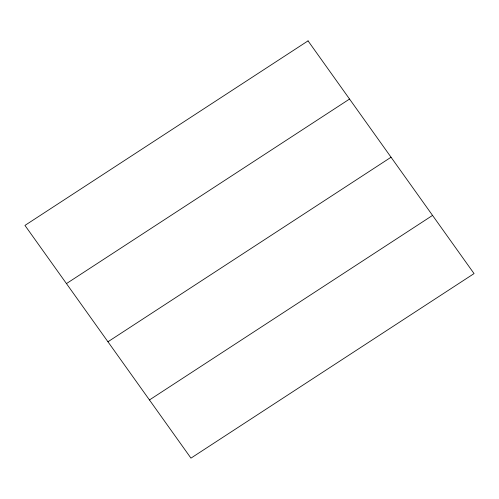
<?xml version="1.0" encoding="UTF-8"?>
<svg xmlns="http://www.w3.org/2000/svg" width="499" height="499" viewBox="0 0 499 499"><rect width="100%" height="100%" fill="white"/><g stroke="black" fill="none" stroke-linecap="round" stroke-linejoin="round"><path stroke-width="0.75" d="M66.454 283.588L349.543 99.052M107.952 341.771L391.048 157.229M149.457 399.949L432.546 215.412M308.045 40.868L24.95 225.411L190.955 458.132L474.05 273.589L308.045 40.868"/></g></svg>
